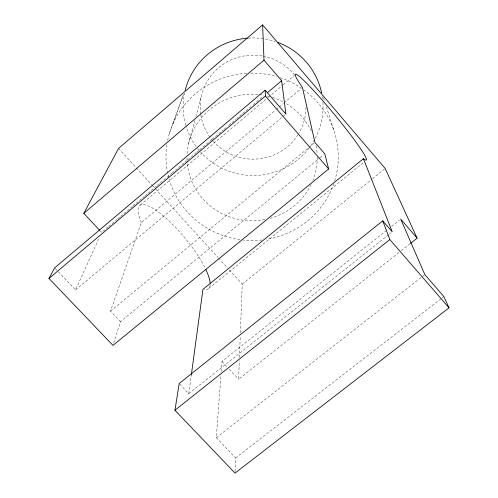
<?xml version="1.0" encoding="UTF-8"?>
<svg xmlns="http://www.w3.org/2000/svg" width="498" height="498" viewBox="0 0 498 498"><rect width="100%" height="100%" fill="white"/><g stroke="black" fill="none" stroke-linecap="round" stroke-linejoin="round"><path stroke-width="0.37" stroke-dasharray="2.49 1.87" d="M235.087 471.587L235.604 457.967L216.306 437.698L221.025 374.54M398.823 252.598L238.604 379.239L239.314 360.683M239.432 357.589L240.254 335.932M240.372 332.838L242.233 284.121L228.084 268.596M221.255 371.458L222.002 361.448L386.722 230.219M179.703 384.095L188.786 393.669L191.388 374.496M188.555 143.717L194.83 120.466M195.845 116.713L201.516 95.716M113.669 343.166L120.472 321.652L319.374 158.264M120.472 321.652L110.519 311.157L141.345 222.531L275.687 109.927M169.283 133.819L183.32 94.819M172.918 123.846L183.395 94.72M58.291 271.734L75.572 289.886L99.083 238.044M108.159 226.932L101.623 232.442L100.054 230.761M108.757 226.434L117.074 219.419M117.665 218.921L120.043 216.916M120.634 216.412L132.518 206.396M133.115 205.898L135.493 203.894M136.085 203.389L144.401 196.38M144.999 195.876L147.371 193.871M147.968 193.373L156.876 185.86M157.474 185.362L159.852 183.357M160.443 182.853L171.729 173.335M172.327 172.837L174.705 170.833M175.296 170.335L184.21 162.821M184.802 162.317L187.18 160.312M187.771 159.814L196.094 152.799M196.685 152.301L199.063 150.296M199.654 149.798L211.538 139.776M212.136 139.278L223.421 129.76M224.013 129.262L226.391 127.258M228.769 125.253L235.896 119.24M236.494 118.742L238.866 116.737M239.463 116.233L250.749 106.721M253.127 104.717L263.23 96.201M140.386 205.076L267.743 97.838M268.335 97.34L282.621 85.314M283.213 84.816L294.523 75.291M276.278 109.429L278.656 107.437M279.254 106.933L283.412 103.447M284.003 102.949L301.246 88.501M75.572 289.886L282.329 117.098M282.92 116.6L285.304 114.608M110.519 311.157L314.344 142.938M319.977 157.766L323.582 154.81M208.867 288.323L363.615 162.435M242.233 284.121L371.913 179.212M372.516 178.726L385.184 168.48M391.584 226.347L399.483 220.054M188.786 393.669L388.589 234.726M389.199 234.241L392.237 231.825M401.264 250.668L409.792 243.927M216.306 437.698L424.831 274.585M235.604 457.967L441.396 298.458M442.006 297.978L443.849 296.553M55.147 268.434L57.768 271.18M222.002 361.448L227.188 367.007M229.267 369.23L238.604 379.239M118.574 148.404L135.867 167.384M136.39 167.957L151.585 184.634M152.108 185.206L154.729 188.082M155.252 188.661L218.13 257.665M218.653 258.244L227.561 268.017M323.544 97.869L324.484 100.82M326.358 106.728L334.09 131.08M303.568 89.708A86.148 83.708 1.1 0 1 334.743 180.699M333.816 183.544A86.148 83.708 1.1 0 1 266.455 239.37M261.954 239.986A86.148 83.708 1.1 0 1 243.036 240.042M240.03 239.675A86.148 83.708 1.1 0 1 167.851 173.989M167.695 173.26A86.148 83.708 1.1 0 1 166.979 144.127M167.645 140.417A86.148 83.708 1.1 0 1 246.859 73.256M250.531 73.119A86.148 83.708 1.1 0 1 276.676 76.599M280.187 77.694A86.148 83.708 1.1 0 1 301.097 87.99M322.897 102.308A69.938 68.755 1.1 0 1 314.861 139.029M314.512 139.658A69.938 68.755 1.1 0 1 309.445 147.483M309.015 148.055A69.938 68.755 1.1 0 1 200.563 152.052M199.156 150.427A69.938 68.755 1.1 0 1 196.492 147.041M196.069 146.456A69.938 68.755 1.1 0 1 185.984 125.957M185.779 125.266A69.938 68.755 1.1 0 1 184.521 93.213M248.11 38.122A69.938 68.755 1.1 0 1 275.245 41.502M322.268 96.568A69.938 68.755 1.1 0 1 322.561 98.716M305.971 107.363A52.875 51.979 1.1 0 1 298.725 133.476M297.953 134.734A52.875 51.979 1.1 0 1 213.275 141.345M212.789 140.791A52.875 51.979 1.1 0 1 210.461 137.896M210.025 137.299A52.875 51.979 1.1 0 1 200.812 114.895M200.706 114.16A52.875 51.979 1.1 0 1 262.483 56.031M263.23 56.168A52.875 51.979 1.1 0 1 294.505 74.881M317.263 157.237A65.132 63.277 1.1 0 1 312.9 180.363M311.057 184.546A65.132 63.277 1.1 0 1 270.24 218.323M264.973 219.568A65.132 63.277 1.1 0 1 187.117 161.209M187.074 160.449A65.132 63.277 1.1 0 1 186.999 157.387M187.124 153.565A65.132 63.277 1.1 0 1 258.624 94.558M259.358 94.639A65.132 63.277 1.1 0 1 263.772 95.267M267.395 96.014A65.132 63.277 1.1 0 1 268.827 96.369M272.387 97.396A65.132 63.277 1.1 0 1 283.256 101.966M286.456 103.777A65.132 63.277 1.1 0 1 311.337 131.204M316.124 145.808A65.132 63.277 1.1 0 1 317.12 153.415M210.137 284.725A53.965 14.174 50.4 0 1 204.168 289.599M141.345 222.531A53.965 14.174 50.4 0 1 157.256 211.152A53.965 14.174 50.4 0 1 205.083 267.992"/><path stroke-width="0.75" d="M191.388 374.496L202.947 289.369L363.428 158.694L364.243 159.292A55.689 4.445 50.4 0 0 326.134 104.636A55.689 4.445 50.4 0 0 302.435 87.505L314.941 142.44L324.783 153.82L328.655 168.99L112.965 345.394L48.972 278.444L54.624 267.88L265.185 90.182L285.902 114.11L281.644 80.676L264.002 60.165L262.62 24.9L118.574 148.404L83.813 213.349L99.532 230.194M410.396 243.447L417.1 238.15L400.697 219.083L424.831 274.585L443.849 296.553L449.028 307.851L235.025 473.1L174.954 410.246L179.174 383.535L382.75 220.851L392.237 231.825L363.428 158.694M83.813 213.349L264.002 60.165M267.389 92.696L281.644 80.676M48.972 278.444L265.415 96.039L265.185 90.182M174.954 410.246L389.822 239.557L382.75 220.851M265.415 96.039L328.655 168.99M389.822 239.557L449.028 307.851M262.62 24.9L385.184 168.48L417.1 238.15M185.163 90.393A69.938 68.755 1.1 0 1 247.363 38.178M278.046 42.486A69.938 68.755 1.1 0 1 321.633 93.014M205.686 269.231A53.965 14.174 50.4 0 1 210.119 283.069"/></g></svg>
